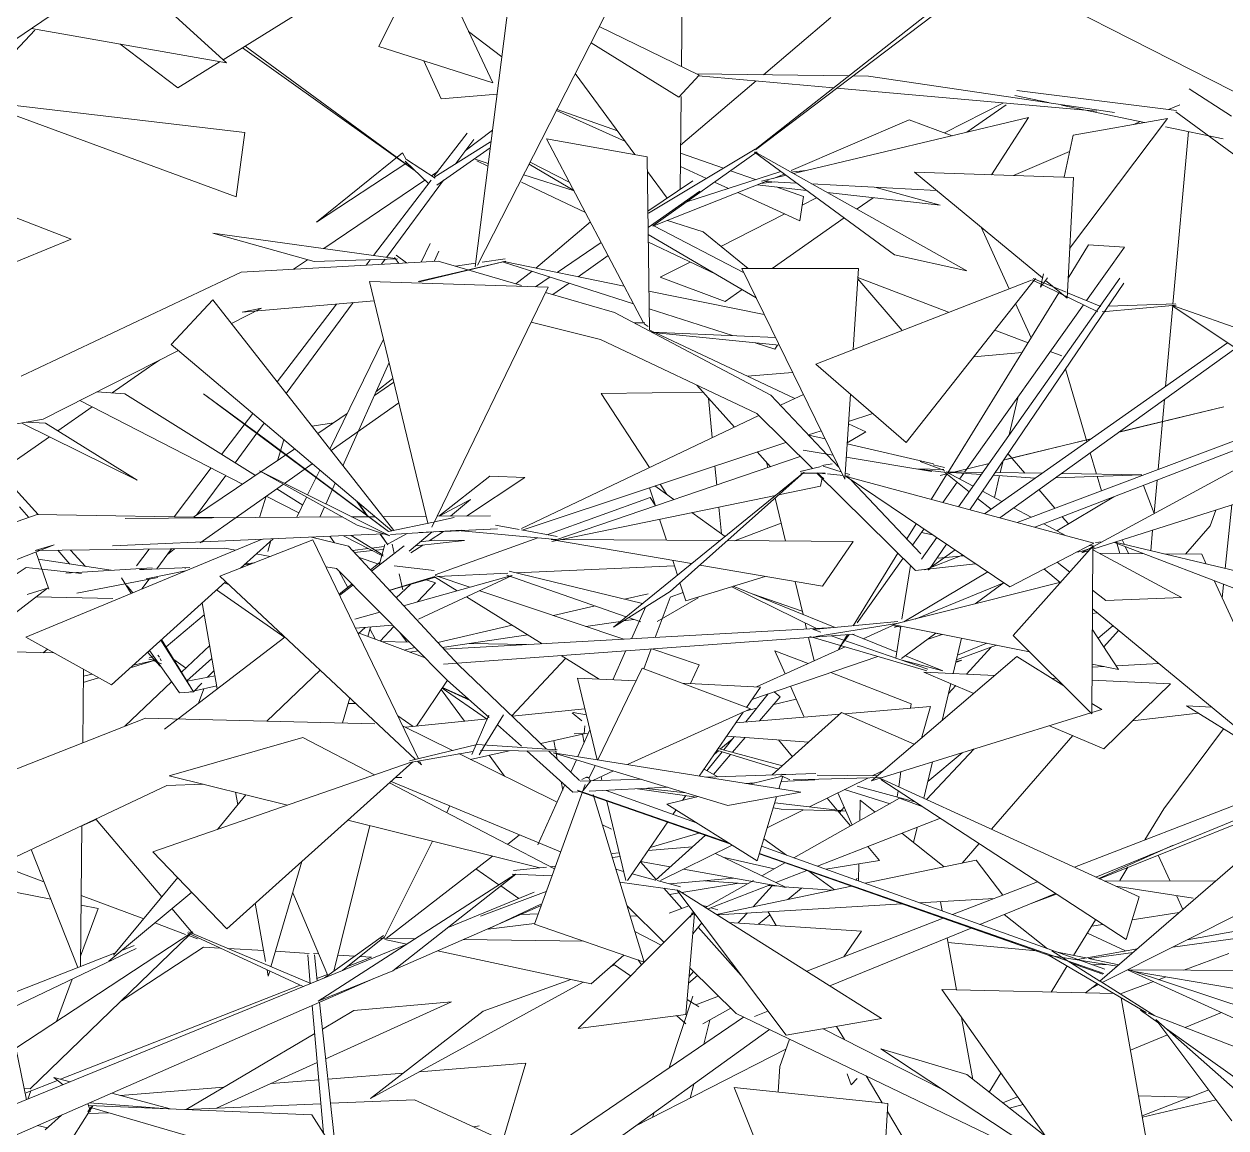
# Model space of a CAD drawing. Header units: millimetres. Extents: x 78096 to 288885, y -20632 to 149556.
# Drawn here: x 252204.4 to 252565.6, y 93722.4 to 94054.1 of the extents above; entities that cross this region are included whole.
import ezdxf

# ---------------------------------------------------------------- set-up
doc = ezdxf.new("R2010")
doc.units = ezdxf.units.MM
doc.layers.add('G-IMPT', color=8, linetype='Continuous', lineweight=9)
doc.layers.add('L-PLNT', color=71, linetype='Continuous', lineweight=9)

# ---------------------------------------------------------------- blocks, each defined once
blk = doc.blocks.new('ZZ-V - Tree Broadleaf 1 - 3dtree rotund SIMPLU-4826059-TOMH A-A')
at = {"layer": 'G-IMPT'}
for p, q in [((26730.2, 94038.83), (26750.47, 94056.02)), ((26705.3, 94017.71), (26728.01, 94036.97)), ((26710.03, 94039.08), (26755.79, 94038.5)), ((26710.64, 94038.5), (26751.23, 94034.92)), ((26757.09, 94038.48), (26761.8, 94038.42)), ((26761.8, 94038.42), (26835.73, 94027.47)), ((26752.27, 94034.83), (26830.41, 94027.94)), ((26806.33, 94034.11), (26854.35, 94028.07)), ((26858.11, 94034.63), (26870.83, 94026.36)), ((26802.32, 94030.41), (26784.55, 94021.39)), ((26791.35, 94021.59), (26803.13, 94029.83)), ((26805.73, 94032.56), (26815.85, 94030.47)), ((26855.35, 94029.81), (26851.96, 94028.37)), ((26819.75, 94029.66), (26844.68, 94024.49)), ((26854.13, 94027.68), (26910.03, 93986.7)), ((26843.43, 94024.75), (26841.48, 94023.92)), ((26851.01, 94023.18), (26868.3, 94019.6)), ((26640.59, 94015.98), (26648.77, 94022.17)), ((26857.95, 94021.74), (26853.26, 93969.94)), ((26822.18, 94015.73), (26805.33, 94008.58)), ((26630.39, 94008.51), (26632.3, 94009.81)), ((26598.08, 93986.6), (26628.41, 94007.17)), ((26746.17, 94001.88), (26741.81, 93999.67)), ((26758.37, 93998.52), (26763.19, 94001.89)), ((26661.75, 93980.77), (26678.16, 93994.68)), ((26736.58, 93997.01), (26717.42, 93987.28)), ((26732.76, 93980.61), (26754.47, 93995.8)), ((26803.98, 93974.52), (26795.62, 93993.03)), ((26588.98, 93980.43), (26593.15, 93983.25)), ((26655.73, 93976.06), (26660.63, 93979.84)), ((26708.17, 93982.58), (26699.13, 93977.99)), ((26718.66, 93970.76), (26699.13, 93977.99)), ((26758.52, 93977.48), (26771.83, 93962.01)), ((26758.55, 93977.96), (26785.83, 93967.46)), ((26718.66, 93970.76), (26723.75, 93974.31)), ((26810.63, 93959.79), (26805.98, 93970.08)), ((26853.22, 93969.5), (26851.02, 93945.2)), ((26799.71, 93962.11), (26809.69, 93958.27)), ((26807.89, 93955.36), (26793.4, 93954.1)), ((26816.37, 93955.7), (26819.83, 93954.37)), ((26534.47, 93943.24), (26545.72, 93951.09)), ((26545.72, 93951.09), (26548.69, 93953.11)), ((26820.97, 93950.49), (26827.41, 93928.6)), ((26613.74, 93943.59), (26618.84, 93947.54)), ((26738.95, 93949.4), (26725.43, 93948.24)), ((26806.73, 93942.15), (26804.02, 93930.61)), ((26850.67, 93941.24), (26848.77, 93920.25)), ((26518.14, 93931.84), (26528.45, 93939.04)), ((26502.39, 93920.85), (26515.61, 93930.08)), ((26803.67, 93925.02), (26808.7, 93919.18)), ((26828.4, 93925.26), (26830.28, 93918.86)), ((26731.07, 93922.47), (26731.47, 93920.79)), ((26802.2, 93922.86), (26801.37, 93919.29)), ((26801.16, 93918.39), (26799.61, 93911.8)), ((26830.47, 93918.2), (26831.75, 93913.86)), ((26812.99, 93914.2), (26817.8, 93908.61)), ((26848.47, 93917.02), (26847.58, 93907.09)), ((26733.67, 93911.67), (26736.79, 93898.73)), ((26864.47, 93903.3), (26866.09, 93908.05)), ((26868.97, 93890.48), (26870.94, 93909.59)), ((26721.45, 93898.84), (26735.5, 93904.09)), ((26820, 93906.06), (26821.85, 93903.9)), ((26857.02, 93894.83), (26864.47, 93903.3)), ((26599.87, 93900.17), (26601.29, 93898.22)), ((26847.11, 93901.99), (26846.56, 93895.84)), ((26551.04, 93894.68), (26553.21, 93896.39)), ((26836.27, 93898.53), (26837.3, 93895)), ((26838.65, 93897.73), (26838.03, 93899.09)), ((26839.89, 93894.98), (26838.93, 93897.11)), ((26739.71, 93886.58), (26742.1, 93876.69)), ((26868.04, 93881.53), (26868.48, 93885.73)), ((26726.77, 93882.87), (26741.86, 93877.69)), ((26550.66, 93866.92), (26562.12, 93876.6)), ((26830.41, 93877.22), (26829.05, 93876.98)), ((26620.81, 93871.39), (26622.98, 93868.41)), ((26742.71, 93874.16), (26743.16, 93872.29)), ((26835.16, 93873.31), (26830.74, 93869.58)), ((26832.48, 93866.91), (26836.86, 93871.9)), ((26743.76, 93869.8), (26745.46, 93862.74)), ((26789.69, 93869.55), (26787.21, 93858.97)), ((26788.17, 93863.05), (26800.23, 93867.46)), ((26788.5, 93864.46), (26797.33, 93868.03)), ((26513.71, 93865.19), (26515.02, 93866.23)), ((26733.62, 93865.79), (26743.6, 93861.9)), ((26733.62, 93865.79), (26736.72, 93858.8)), ((26798.57, 93866.85), (26791.16, 93858.78)), ((26552.98, 93863.13), (26556.54, 93860.66)), ((26789.79, 93862.97), (26788.11, 93862.58)), ((26788.31, 93862.32), (26789.79, 93862.97)), ((26828.94, 93860.8), (26832.67, 93861.01)), ((26836.18, 93861.21), (26848.96, 93861.93)), ((26750.42, 93859.24), (26774.53, 93849.85)), ((26633.36, 93854.15), (26640.3, 93844.61)), ((26738.35, 93855.11), (26742.46, 93845.84)), ((26786.5, 93855.93), (26783.9, 93844.87)), ((26787.97, 93855.3), (26785.79, 93852.92)), ((26740.05, 93851.28), (26733.26, 93849.68)), ((26774.53, 93849.85), (26774.33, 93848.48)), ((26857.29, 93849.19), (26864.9, 93848.79)), ((26857.29, 93849.19), (26885.54, 93831.77)), ((26728.19, 93848.49), (26724.96, 93847.73)), ((26841.11, 93844.69), (26860.79, 93847.03)), ((26850.53, 93818.25), (26868.49, 93842.28)), ((26798.74, 93812.14), (26823.19, 93840.28)), ((26779.22, 93821.07), (26793.55, 93836.28)), ((26789.87, 93835.14), (26779.59, 93826.48)), ((26647.74, 93834.39), (26652.32, 93828.09)), ((26780.97, 93832.39), (26778.41, 93821.44)), ((26771.52, 93829.47), (26770.84, 93824.91)), ((26897.56, 93823.91), (26831.16, 93797.3)), ((26752.54, 93823.08), (26756.81, 93813.42)), ((26759.3, 93820.85), (26759.15, 93814.73)), ((26759.3, 93820.85), (26763.75, 93817.32)), ((26770.66, 93823.71), (26770.39, 93821.86)), ((26754.46, 93818.75), (26752.99, 93817.15)), ((26844.78, 93808.92), (26850.53, 93818.25)), ((26771.8, 93810.93), (26784.5, 93800.86)), ((26776.35, 93812.7), (26775.29, 93808.16)), ((26789.92, 93801.99), (26795, 93807.83)), ((26830.95, 93797.39), (26853.36, 93807.34)), ((26848.46, 93805.16), (26846.35, 93804.47)), ((26852.27, 93796.75), (26848.85, 93804.39)), ((26643.79, 93800.28), (26650.71, 93795.49)), ((26758.83, 93801.71), (26758.71, 93796.75)), ((26837.27, 93796.75), (26839.73, 93800.74)), ((26489.54, 93796.36), (26516.04, 93791.11)), ((26651.25, 93795.12), (26656.69, 93791.35)), ((26732.82, 93795.15), (26727.06, 93788.87)), ((26758.37, 93797.47), (26757.97, 93796.75)), ((26866.14, 93796.68), (26832.71, 93796.59)), ((26859.28, 93791.44), (26836.12, 93795.03)), ((26741.62, 93794.49), (26737.55, 93791.06)), ((26818.2, 93792.69), (26809.8, 93789.51)), ((26856.17, 93788.04), (26854.3, 93792.22)), ((26530.27, 93788.29), (26524.99, 93774.01)), ((26525.14, 93789.31), (26530.27, 93788.29)), ((26783.4, 93790.39), (26783.91, 93787.6)), ((26725.31, 93786.96), (26722.59, 93783.99)), ((26732.1, 93786.46), (26728.69, 93783.59)), ((26731.58, 93787.33), (26734.02, 93783.24)), ((26802.55, 93786.54), (26815.51, 93776.27)), ((26823.39, 93774.23), (26830.01, 93784.98)), ((26855.1, 93787.11), (26840.96, 93784.92)), ((26827.52, 93780.93), (26839.01, 93775.63)), ((26832.19, 93783.56), (26828.82, 93783.04)), ((26785.38, 93779.51), (26788.23, 93763.94)), ((26812.21, 93775.59), (26785.64, 93778.08)), ((26561.95, 93776.76), (26537.22, 93760.61)), ((26561.95, 93776.76), (26566.89, 93776.47)), ((26569.27, 93776.32), (26579.99, 93775.68)), ((26583.55, 93775.47), (26593.62, 93774.86)), ((26594.96, 93774.78), (26596.54, 93774.69)), ((26602.3, 93774.34), (26607.42, 93774.03)), ((26605.18, 93770.91), (26612.36, 93773.74)), ((26608.95, 93773.94), (26612.36, 93773.74)), ((26856.56, 93769.8), (26870.03, 93774.84)), ((26683.95, 93770.62), (26685.46, 93771.44)), ((26685.14, 93771.66), (26690.26, 93768.12)), ((26692.51, 93772.87), (26693.56, 93771.42)), ((26816.61, 93763.24), (26821.44, 93771.08)), ((26829, 93771.43), (26833.11, 93771.52)), ((26522.43, 93767.09), (26517.74, 93754.41)), ((26596, 93767.31), (26599.15, 93768.55)), ((26612.14, 93731.25), (26675.98, 93766.24)), ((26645.95, 93757.47), (26672.27, 93767.04)), ((26710.41, 93768.19), (26707.7, 93765.9)), ((26709.2, 93769.39), (26707.88, 93767.95)), ((26837.51, 93762.68), (26847.39, 93766.37)), ((26848.94, 93766.95), (26851.1, 93767.76)), ((26518.94, 93737.05), (26590.94, 93765.33)), ((26783.79, 93764.05), (26835.58, 93762.78)), ((26783.79, 93764.05), (26814.9, 93719.96)), ((26826.93, 93762.99), (26829.15, 93764.68)), ((26636.4, 93760.27), (26598.62, 93743.17)), ((26636.4, 93760.27), (26607.07, 93757.67)), ((26709.01, 93762.02), (26701.82, 93740.45)), ((26707.27, 93760.97), (26709.5, 93759.61)), ((26709.52, 93759.6), (26710.78, 93758.83)), ((26716.69, 93762), (26709.88, 93759.38)), ((26837.73, 93761.52), (26848.37, 93701.34)), ((26607.07, 93757.67), (26597.65, 93752.11)), ((26645.95, 93757.47), (26612.14, 93731.25)), ((26724.23, 93755.71), (26625.15, 93688.27)), ((26704.05, 93756.17), (26706.84, 93753.73)), ((26720.39, 93758.36), (26711.97, 93753.72)), ((26789.75, 93755.6), (26793.15, 93737)), ((26856.91, 93752.56), (26867.83, 93757.08)), ((26732.05, 93751.96), (26649.84, 93692.89)), ((26714.07, 93754.82), (26712.25, 93747.56)), ((26752.15, 93752.92), (26754.51, 93748.97)), ((26595.33, 93750.74), (26556.68, 93727.96)), ((26735.07, 93740.89), (26738.06, 93749.08)), ((26840.51, 93745.79), (26851.63, 93750.38)), ((26691.44, 93722.79), (26736.95, 93746.04)), ((26596.1, 93742.04), (26565.85, 93728.35)), ((26626.78, 93739.28), (26658.81, 93741.82)), ((26651.91, 93718.68), (26658.81, 93741.82)), ((26734.63, 93733.22), (26735.07, 93740.89)), ((26599.28, 93737.1), (26622, 93738.9)), ((26755.35, 93738.62), (26756.55, 93735.32)), ((26758.37, 93737.22), (26756.55, 93735.32)), ((26761.03, 93738.05), (26765.87, 93729.96)), ((26798.06, 93733.15), (26801.57, 93738.85)), ((26508.29, 93732.87), (26518.06, 93736.71)), ((26510.03, 93733.55), (26509.11, 93731.08)), ((26536.94, 93732.17), (26567.99, 93734.63)), ((26582.22, 93735.75), (26596.56, 93736.89)), ((26709.27, 93735.59), (26708.21, 93731.35)), ((26864.03, 93733.84), (26844, 93726.07)), ((26625.3, 93730.88), (26600.07, 93729.81)), ((26625.3, 93730.88), (26656.12, 93716.76)), ((26802.16, 93729.94), (26806.58, 93731.76)), ((26842.93, 93732.09), (26858.32, 93731.63)), ((26866.26, 93730.87), (26844.08, 93725.62)), ((26533.48, 93726.97), (26527.2, 93726.7)), ((26597.21, 93729.68), (26556.54, 93727.95)), ((26697.34, 93727.02), (26696.85, 93725.55)), ((26767.44, 93727.34), (26779.6, 93706.99)), ((26804.14, 93728.39), (26808.23, 93729.42)), ((26643.16, 93722.69), (26644.79, 93723.06))]:
    blk.add_line(p, q, dxfattribs=at)
blk = doc.blocks.new('ZZ-V - Tree Broadleaf 1 - 3dtree rotund SIMPLU-4826034-TOMH A-A')
at = {"layer": 'G-IMPT'}
for p, q in [((26535.86, 94070.2), (26480.49, 94032.54)), ((26567.84, 94043.35), (26611.01, 94070.24)), ((26797.89, 94069.41), (26727.83, 94016.31)), ((26625.06, 94068.33), (26614.62, 94047.35)), ((26705.52, 94041.29), (26705.76, 94067.2)), ((26686.52, 94064.43), (26644.29, 93981.6)), ((26727.7, 94016.42), (26789.3, 94064.83)), ((26929.51, 94004.15), (26811.76, 94064.26)), ((26548.01, 94061.44), (26568.81, 94042.46)), ((26648.84, 94036.38), (26637.53, 94060.46)), ((26653.81, 94061.61), (26643.53, 93981.12)), ((26503.79, 94044.29), (26511.25, 94052.27)), ((26568.81, 94042.46), (26510.17, 94052.73)), ((26651.59, 94044.18), (26641.59, 94051.82)), ((26710.83, 94038.7), (26680.86, 94053.32)), ((26536.74, 94048.08), (26554.21, 94034.87)), ((26678.36, 94048.43), (26704.71, 94032.07)), ((26573.62, 94046.96), (26625.56, 94009.93)), ((26574.4, 94047.44), (26625.55, 94009.94)), ((26648.84, 94036.38), (26614.62, 94047.35)), ((26554.21, 94034.87), (26566.94, 94042.79)), ((26633.38, 94031.61), (26628.14, 94043.01)), ((26673.64, 94039.17), (26691.57, 94014.86)), ((26710.83, 94038.7), (26704.71, 94032.07)), ((26571.75, 94002.16), (26493.39, 94030.97)), ((26493.39, 94030.97), (26574.34, 94021.46)), ((26633.38, 94031.61), (26650.15, 94032.97)), ((26705.17, 94004.38), (26705.43, 94032.28)), ((26688.7, 94018.75), (26668.02, 94028.14)), ((26686.3, 94022), (26668.16, 94028.42)), ((26773.97, 94025.3), (26738.47, 94010.1)), ((26809.84, 94026), (26739.19, 94009.14)), ((26786.89, 94020.52), (26773.97, 94025.3)), ((26809.84, 94026), (26798.73, 94008.8)), ((26851.61, 94025.72), (26822.21, 93986.67)), ((26823.24, 94020.69), (26851.61, 94025.72)), ((26571.75, 94002.16), (26574.34, 94021.46)), ((26641.11, 94021.33), (26631.24, 94008.42)), ((26643.12, 94019.41), (26637.78, 94012.18)), ((26665.03, 94019.61), (26694.17, 93964.27)), ((26665.03, 94019.61), (26695.28, 94014.19)), ((26823.24, 94020.69), (26820.54, 94008.09)), ((26621.68, 94015.34), (26595.87, 93994.55)), ((26621.68, 94015.34), (26622.84, 94013.4)), ((26648.17, 94018.73), (26631.17, 94008)), ((26648.09, 94016.86), (26631.99, 94005.69)), ((26727.7, 94016.47), (26695.67, 93997.21)), ((26728.3, 94015.72), (26696.98, 93993.41)), ((26718.15, 94010.73), (26705.28, 94015.29)), ((26769.58, 93984.71), (26727.47, 94015.59)), ((26791.28, 93979.88), (26727.58, 94015.66)), ((26522.13, 93989.46), (26457.88, 94014.23)), ((26595.87, 93994.55), (26623.01, 94012.4)), ((26622.54, 94012.86), (26629.49, 94006.13)), ((26622.88, 94013.4), (26631.48, 94007.8)), ((26647.5, 94012.2), (26643.52, 94013.47)), ((26647.39, 94011.37), (26644, 94012.97)), ((26659.76, 94011.95), (26673.24, 94004.02)), ((26671.95, 94006.48), (26660.09, 94012.6)), ((26695.9, 93962.15), (26695.28, 94014.19)), ((26673.26, 94003.99), (26658.16, 94008.8)), ((26695.33, 94009.76), (26701.24, 94001.74)), ((26713.08, 94007.68), (26705.24, 94011.24)), ((26735.37, 94009.8), (26707.15, 94000.65)), ((26727.75, 94007.33), (26720.25, 94009.98)), ((26736.99, 94008.62), (26729.59, 94006.85)), ((26736.45, 94009.01), (26733.19, 94007.71)), ((26742.94, 94010.04), (26738.33, 94009.62)), ((26775.58, 94009.55), (26823.32, 94008)), ((26775.58, 94009.55), (26814.06, 93977.84)), ((26630.3, 94007.18), (26612.98, 93984.51)), ((26634.05, 94007.12), (26616.95, 93983.95)), ((26676.67, 93997.5), (26657.46, 94006.6)), ((26708.97, 94006.94), (26695.47, 93997.85)), ((26731.59, 94007.08), (26696.99, 93993.31)), ((26719.64, 94004.7), (26715.48, 94006.59)), ((26728.27, 94005.75), (26743.13, 94004.11)), ((26733.56, 94006.64), (26729.23, 94006.14)), ((26740.15, 94006.3), (26730.86, 94006.78)), ((26742.19, 94002.22), (26734, 94005.12)), ((26782.21, 94004.09), (26744.67, 94006.06)), ((26763.69, 94005.06), (26783.26, 93999.67)), ((26823.32, 94008), (26821.44, 93971.75)), ((26695.53, 93992.95), (26711.04, 94003.86)), ((26741.11, 93994.95), (26722.44, 94003.43)), ((26742.19, 94002.22), (26741.11, 93994.95)), ((26749.37, 94003.42), (26783.26, 93999.67)), ((26712.1, 93991.6), (26701.32, 93995.03)), ((26595.14, 93982.69), (26564.73, 93991.26)), ((26619.5, 93983.6), (26564.73, 93991.26)), ((26695.56, 93990.89), (26727.97, 93971.83)), ((26724.23, 93979.47), (26697.24, 93993.41)), ((26725.63, 93980.62), (26712.1, 93991.6)), ((26497.65, 93979.36), (26522.13, 93989.46)), ((26630.06, 93988.14), (26627.33, 93982.55)), ((26681.46, 93988.42), (26668.16, 93979.46)), ((26715.92, 93978.91), (26695.59, 93988.54)), ((26821.75, 93977.77), (26827.92, 93987.73)), ((26838.66, 93987.05), (26827.25, 93971)), ((26838.66, 93987.05), (26827.92, 93987.73)), ((26573.21, 93979.56), (26632.43, 93982.83)), ((26595.14, 93982.69), (26620.16, 93983.5)), ((26612.01, 93983.24), (26610.78, 93981.63)), ((26616.53, 93983.39), (26615.43, 93981.89)), ((26619.26, 93983.91), (26620.57, 93982.17)), ((26619.76, 93984.59), (26622.88, 93982.3)), ((26626.43, 93976.7), (26652.73, 93982.83)), ((26652.73, 93982.83), (26626.77, 93976.65)), ((26632.61, 93985.81), (26631.25, 93982.76)), ((26632.43, 93982.83), (26657.46, 93975.56)), ((26652.55, 93983.52), (26645.67, 93982.5)), ((26688.33, 93975.35), (26652.17, 93982.72)), ((26674.52, 93978.17), (26683.52, 93984.5)), ((26769.58, 93984.71), (26791.28, 93979.88)), ((26507.15, 93948.26), (26573.21, 93979.56)), ((26643.67, 93982.2), (26637.66, 93981.31)), ((26651.98, 93982.62), (26642.35, 93980.39)), ((26651.81, 93982.68), (26691.13, 93970.05)), ((26723.66, 93980.62), (26758.72, 93980.6)), ((26723.66, 93980.62), (26754.67, 93917.31)), ((26758.72, 93980.6), (26757.16, 93956.31)), ((26665.49, 93975.02), (26611.84, 93976.68)), ((26629.28, 93904.09), (26611.84, 93976.68)), ((26666.1, 93978.08), (26661.72, 93975.13)), ((26666.91, 93972.81), (26671.8, 93976.25)), ((26810.73, 93977.14), (26745.9, 93951.93)), ((26773.12, 93928.36), (26811.91, 93977.6)), ((26837.27, 93977.77), (26788.82, 93909.04)), ((26838.44, 93976.21), (26792.21, 93908.14)), ((26810.98, 93977.22), (26830.63, 93967.65)), ((26811.22, 93977.59), (26821.17, 93973.5)), ((26814.31, 93979.04), (26813.45, 93975.03)), ((26815.56, 93977.83), (26813.45, 93975.03)), ((26814.99, 93977.07), (26819.12, 93973.66)), ((26665.49, 93975.02), (26630.55, 93902.92)), ((26664.73, 93973.45), (26685.47, 93967.42)), ((26730.44, 93966.78), (26695.76, 93973.84)), ((26785.57, 93919.28), (26819, 93973.31)), ((26819.19, 93973.61), (26821.44, 93971.75)), ((26821.53, 93973.35), (26831.6, 93969.22)), ((26564.71, 93971.25), (26552.19, 93957.83)), ((26564.71, 93971.25), (26619.06, 93901.91)), ((26570.32, 93964.09), (26579.33, 93968.67)), ((26573.55, 93967.52), (26613.22, 93970.92)), ((26573.55, 93967.52), (26579.33, 93968.67)), ((26601.85, 93969.94), (26584.03, 93946.61)), ((26606.93, 93970.38), (26586.78, 93943.09)), ((26695.83, 93968.54), (26720.92, 93960.48)), ((26826.35, 93969.74), (26790.6, 93919.46)), ((26854.25, 93969.59), (26831.97, 93967.65)), ((26854.12, 93969.97), (26833.75, 93969.3)), ((26852.87, 93969.55), (26910.85, 93930.73)), ((26931.2, 93941.8), (26853.14, 93969.56)), ((26685.47, 93967.42), (26732.43, 93942.59)), ((26660.38, 93964.48), (26681.23, 93959.29)), ((26694.49, 93964.27), (26691.37, 93964.3)), ((26695.57, 93963.21), (26694.34, 93963.99)), ((26697.25, 93961.51), (26696.06, 93962.07)), ((26733.8, 93959.91), (26696.59, 93961.54)), ((26734.94, 93957.58), (26696.9, 93961.38)), ((26739.58, 93941.57), (26697.7, 93961.3)), ((26552.19, 93957.83), (26618.46, 93901.79)), ((26616, 93959.35), (26599.9, 93926.35)), ((26681.23, 93959.29), (26728.16, 93937.03)), ((26727.68, 93958.31), (26733.64, 93956.39)), ((26734.36, 93957.64), (26733.64, 93956.39)), ((26869.66, 93958.31), (26796.62, 93906.95)), ((26513.7, 93935.34), (26554.36, 93955.99)), ((26872.14, 93956.65), (26801.19, 93905.73)), ((26617.67, 93952.4), (26603.81, 93921.37)), ((26773.12, 93928.36), (26745.9, 93951.93)), ((26529.84, 93943.53), (26538.22, 93943.01)), ((26577.51, 93918.45), (26538.22, 93943.01)), ((26619.1, 93946.45), (26613.25, 93942.51)), ((26681.37, 93943.08), (26712.05, 93943.46)), ((26681.37, 93943.08), (26695.89, 93920.81)), ((26721.53, 93932.99), (26710.13, 93945.58)), ((26524.73, 93940.94), (26573.67, 93915.87)), ((26561.9, 93942.93), (26580.68, 93929.2)), ((26561.9, 93942.93), (26617.55, 93901.61)), ((26600.24, 93925.92), (26620.6, 93940.24)), ((26713.71, 93941.62), (26714.82, 93929.81)), ((26732.43, 93942.59), (26752.88, 93920.96)), ((26742.18, 93942.81), (26735.31, 93939.54)), ((26756.31, 93942.92), (26754.67, 93917.31)), ((26576.74, 93937.07), (26567.36, 93924.79)), ((26605.11, 93937.03), (26596.22, 93931.04)), ((26728.76, 93936.43), (26657.46, 93902.54)), ((26728.16, 93937.03), (26744.9, 93920.5)), ((26763.09, 93937.05), (26755.77, 93934.62)), ((26898.55, 93938.97), (26806.41, 93904.33)), ((26901.09, 93937.27), (26811.78, 93902.89)), ((26868.55, 93939.11), (26837.09, 93931.5)), ((26856.41, 93936.21), (26837.15, 93931.54)), ((26856.41, 93936.21), (26868.55, 93939.11)), ((26448.03, 93923.67), (26513.7, 93935.34)), ((26541.93, 93917.03), (26507.3, 93934.2)), ((26514.39, 93934.18), (26508.74, 93934.45)), ((26541.93, 93917.03), (26514.39, 93934.18)), ((26580.18, 93934.15), (26571.41, 93922.26)), ((26594.51, 93933.23), (26601.03, 93934.28)), ((26760.91, 93931.52), (26755.73, 93933.96)), ((26580.68, 93929.2), (26617.55, 93901.62)), ((26586.08, 93929.17), (26584.11, 93922.89)), ((26747.53, 93931.88), (26743.74, 93930.62)), ((26748.73, 93929.43), (26743.79, 93930.57)), ((26760.91, 93931.52), (26755.37, 93928.28)), ((26828.61, 93929.44), (26802.36, 93923.08)), ((26828.66, 93929.48), (26803.37, 93923.34)), ((26829.18, 93897.01), (26893.17, 93931.68)), ((26589.34, 93926.41), (26558.95, 93905.96)), ((26736.93, 93928.36), (26657.64, 93902.03)), ((26732.33, 93921.08), (26728.32, 93925.5)), ((26751.12, 93924.56), (26742.11, 93926.06)), ((26781.25, 93921.96), (26755.35, 93927.91)), ((26927.58, 93927.7), (26829.18, 93896.26)), ((26586.23, 93916.07), (26594.61, 93921.96)), ((26741.23, 93924.12), (26667.84, 93899.08)), ((26747.7, 93921.42), (26750.8, 93921.94)), ((26780.82, 93919.61), (26755.09, 93923.9)), ((26784.57, 93919.98), (26777.3, 93922.6)), ((26784.6, 93920.79), (26781.19, 93921.63)), ((26797.97, 93922.03), (26783.29, 93918.46)), ((26797.97, 93922.02), (26783.29, 93918.46)), ((26564.24, 93920.7), (26553.05, 93906.06)), ((26568.6, 93918.46), (26559.78, 93906.51)), ((26578.71, 93919.81), (26608.1, 93903.52)), ((26578.71, 93919.81), (26617.95, 93900.26)), ((26596.84, 93920.07), (26593.19, 93912.6)), ((26632.62, 93906.18), (26647.98, 93918.2)), ((26658.52, 93917.84), (26640.96, 93906.24)), ((26658.52, 93917.84), (26647.98, 93918.2)), ((26742.4, 93919.44), (26685.13, 93872.9)), ((26702.14, 93883.59), (26742.4, 93919.44)), ((26715.62, 93921.29), (26716.16, 93915.56)), ((26741.2, 93919.61), (26747.52, 93921.13)), ((26741.4, 93919.1), (26746.47, 93919.15)), ((26746.25, 93919.17), (26775.9, 93889.88)), ((26746.36, 93919.25), (26748.33, 93917.46)), ((26746.48, 93919.15), (26748.77, 93919.18)), ((26748.83, 93918.98), (26747.06, 93919.18)), ((26753.59, 93919.52), (26748.09, 93921.23)), ((26754.13, 93918.41), (26749.39, 93918.92)), ((26755.93, 93918.21), (26754.55, 93918.36)), ((26756.19, 93918.71), (26754.78, 93919.14)), ((26804.2, 93885.02), (26755.03, 93918.1)), ((26829.49, 93898.15), (26755.03, 93918.1)), ((26784.31, 93919.44), (26776.25, 93920.42)), ((26784.38, 93920.26), (26776.28, 93920.41)), ((26780.6, 93911.25), (26785.32, 93918.88)), ((26792, 93913.55), (26784.51, 93919.52)), ((26785.06, 93919.55), (26793.17, 93915.23)), ((26785.08, 93919.54), (26796.1, 93919.37)), ((26795.67, 93918.76), (26785.22, 93919.47)), ((26790.36, 93919.12), (26789.12, 93917.38)), ((26811.87, 93917.67), (26799.26, 93918.52)), ((26799.8, 93919.32), (26813.91, 93919.11)), ((26817.97, 93917.77), (26843.87, 93918.66)), ((26819.71, 93919.02), (26843.87, 93918.66)), ((26504.38, 93915.28), (26512.19, 93906.74)), ((26560.9, 93898.25), (26585.9, 93915.83)), ((26591.71, 93909.57), (26583.92, 93914.44)), ((26601.47, 93916.15), (26598.67, 93909.87)), ((26695.96, 93914.75), (26697.72, 93909.27)), ((26697.58, 93915.29), (26703.3, 93911.18)), ((26699.15, 93915.81), (26701.18, 93912.7)), ((26734.74, 93912.62), (26747.28, 93915.19)), ((26747.81, 93917.62), (26747.28, 93915.19)), ((26756.56, 93917.07), (26777.5, 93894.93)), ((26788.42, 93916.4), (26784.09, 93910.31)), ((26847.61, 93906.99), (26844.42, 93915.45)), ((26580.77, 93912.23), (26578.77, 93905.81)), ((26580.78, 93912.23), (26590.56, 93907.21)), ((26592.88, 93911.96), (26589.91, 93905.88)), ((26608.01, 93910.62), (26611.3, 93906.03)), ((26642.1, 93911.23), (26632.73, 93906.18)), ((26642.1, 93911.23), (26636.18, 93906.21)), ((26696.11, 93911.82), (26665.09, 93900.65)), ((26666.56, 93898.64), (26733.76, 93912.42)), ((26696.11, 93911.82), (26697.65, 93909.48)), ((26798.57, 93908.32), (26794.52, 93911.54)), ((26796, 93913.72), (26801.83, 93910.61)), ((26835.53, 93912.03), (26818.34, 93901.81)), ((26506.63, 93909), (26509.4, 93905.85)), ((26598.26, 93908.97), (26596.91, 93905.93)), ((26611.4, 93906.03), (26608.39, 93910.3)), ((26708.71, 93907.29), (26718.64, 93900.14)), ((26716.78, 93908.94), (26717.54, 93900.94)), ((26805.37, 93908.73), (26810.63, 93905.92)), ((26443.3, 93882.43), (26511.92, 93906.75)), ((26511.92, 93906.75), (26570.94, 93905.75)), ((26603.65, 93905.98), (26538.32, 93905.53)), ((26613.42, 93906.05), (26606.43, 93906)), ((26608.1, 93903.52), (26617.95, 93900.26)), ((26628.79, 93906.15), (26615.81, 93906.06)), ((26617.55, 93901.59), (26630.99, 93904.45)), ((26631.33, 93904.52), (26637.24, 93905.78)), ((26648.14, 93906.29), (26632.13, 93906.18)), ((26656.74, 93902.2), (26649.67, 93903.51)), ((26698.99, 93905.29), (26701.01, 93898.99)), ((26773.27, 93899.4), (26776.07, 93903.94)), ((26814.41, 93903.91), (26820.91, 93900.45)), ((26534.55, 93897.33), (26616.09, 93900.87)), ((26594.39, 93899.93), (26605.51, 93897.17)), ((26603.97, 93900.35), (26615.93, 93894.22)), ((26615.9, 93894.45), (26606.31, 93900.45)), ((26615.03, 93900.83), (26617.31, 93897.64)), ((26617.32, 93897.65), (26615.07, 93900.83)), ((26623.12, 93901.01), (26617.38, 93897.92)), ((26618.07, 93900.69), (26639.36, 93902.04)), ((26630.6, 93901.48), (26623.73, 93895.66)), ((26626.72, 93901.33), (26650.3, 93902.36)), ((26634.01, 93901.65), (26629.74, 93898.83)), ((26638.69, 93901.85), (26631.5, 93901.54)), ((26662.4, 93899.68), (26631.5, 93888.55)), ((26667.93, 93899.18), (26638.26, 93901.89)), ((26650.3, 93902.36), (26639.45, 93901.89)), ((26668.17, 93900.08), (26657.46, 93902.06)), ((26778.43, 93902.35), (26775.02, 93897.55)), ((26777.67, 93901.27), (26780.99, 93900.63)), ((26782.27, 93899.77), (26777.72, 93893.31)), ((26449.98, 93871.49), (26517.06, 93897.62)), ((26508.48, 93869.89), (26579.52, 93899.28)), ((26511.29, 93895.91), (26517.06, 93897.62)), ((26511.29, 93895.91), (26568.32, 93896.57)), ((26521.98, 93896.03), (26526.46, 93891.13)), ((26545.6, 93896.3), (26541.75, 93891.26)), ((26552.3, 93896.38), (26547.86, 93890.37)), ((26566.8, 93888.16), (26594.81, 93899.1)), ((26568.32, 93896.57), (26571.54, 93895.98)), ((26573.03, 93890.59), (26582.81, 93899.43)), ((26582.17, 93898.86), (26581.25, 93895.58)), ((26626.51, 93833.34), (26594.81, 93899.1)), ((26605.51, 93897.17), (26638.54, 93861.53)), ((26606.66, 93895.93), (26611.43, 93896.53)), ((26612.39, 93896.65), (26616.22, 93897.13)), ((26622.25, 93897.27), (26612.4, 93889.74)), ((26615.99, 93896.24), (26613.49, 93895.96)), ((26616.39, 93897.75), (26614.74, 93891.53)), ((26618.58, 93897.82), (26619.24, 93894.97)), ((26627.8, 93897.55), (26624.19, 93895.16)), ((26640.38, 93898.95), (26625.68, 93897.31)), ((26627.07, 93898.49), (26631.22, 93899.01)), ((26640.38, 93898.95), (26631.22, 93899.01)), ((26667.78, 93898.99), (26666.41, 93899.23)), ((26667.92, 93899.22), (26666.41, 93899.23)), ((26708.57, 93891.95), (26668.04, 93898.95)), ((26717.08, 93898.87), (26669.31, 93899.21)), ((26757.19, 93898.59), (26719.28, 93898.86)), ((26747.97, 93885.16), (26757.19, 93898.59)), ((26787.75, 93896.08), (26779.56, 93890.21)), ((26785.19, 93897.8), (26780, 93890.17)), ((26804.2, 93885.02), (26829.49, 93898.15)), ((26805.21, 93870.37), (26829.19, 93897.17)), ((26825.84, 93895.19), (26828.91, 93896.86)), ((26829.58, 93896.82), (26826.11, 93895.75)), ((26829.33, 93897.29), (26828.08, 93897.39)), ((26828.85, 93846.87), (26829.19, 93897.17)), ((26831.98, 93898.52), (26829.98, 93898.26)), ((26914.18, 93868.12), (26835.71, 93898.35)), ((26835.87, 93898.4), (26921.13, 93877.99)), ((26511.47, 93895.45), (26515.46, 93884.28)), ((26512.24, 93893.3), (26534.13, 93889.96)), ((26518.1, 93895.99), (26521.76, 93891.84)), ((26577.74, 93894.85), (26581.96, 93894.08)), ((26612.7, 93895.87), (26607.27, 93895.27)), ((26608.67, 93893.76), (26614.33, 93891.88)), ((26702.95, 93892.92), (26704.36, 93888.53)), ((26757.11, 93873.29), (26770.61, 93895.11)), ((26772.18, 93893.55), (26758.37, 93874.13)), ((26790.05, 93894.53), (26778.66, 93890.14)), ((26782.74, 93893.59), (26790.34, 93894.34)), ((26822.27, 93889.43), (26818.5, 93892.44)), ((26824.14, 93895.37), (26826.69, 93895.66)), ((26828.05, 93895.9), (26825.84, 93895.19)), ((26829.33, 93895.96), (26855.86, 93881.82)), ((26844.57, 93894.94), (26831.03, 93895.05)), ((26861.92, 93894.79), (26850.55, 93894.88)), ((26861.92, 93894.79), (26863.28, 93891.84)), ((26479.53, 93871.34), (26508.58, 93890.84)), ((26508.58, 93890.84), (26512.39, 93890.42)), ((26512.45, 93890.42), (26525.27, 93889)), ((26546.52, 93890.73), (26520.55, 93889.11)), ((26542.66, 93890.19), (26544.08, 93890.23)), ((26557.83, 93890.75), (26544.08, 93890.23)), ((26556.51, 93889.76), (26544.71, 93887.43)), ((26556.54, 93890.46), (26556.3, 93890.63)), ((26556.3, 93890.63), (26556.54, 93890.54)), ((26576.14, 93891.81), (26574.13, 93891.58)), ((26574.46, 93891.88), (26577.22, 93892.23)), ((26598.7, 93891.02), (26601.84, 93890.45)), ((26601.84, 93890.45), (26635.26, 93856.86)), ((26602.67, 93889.62), (26605.26, 93884.78)), ((26612.06, 93890.1), (26614.97, 93892.38)), ((26631.26, 93889.88), (26619.23, 93891.26)), ((26620.67, 93888.85), (26621.77, 93884.1)), ((26632.26, 93888.12), (26653.4, 93889.05)), ((26653.78, 93889.69), (26693.83, 93879.98)), ((26655.93, 93889.16), (26703.49, 93891.27)), ((26747.97, 93885.16), (26711.05, 93891.53)), ((26774.41, 93891.35), (26771.82, 93875.26)), ((26797.58, 93889.46), (26772.35, 93874.46)), ((26775.9, 93889.88), (26793.92, 93891.93)), ((26779.78, 93889.99), (26779.82, 93890.17)), ((26819.37, 93886.32), (26814.48, 93890.35)), ((26548.16, 93887.75), (26523.8, 93883.11)), ((26534.21, 93855.51), (26568.54, 93886.53)), ((26537.23, 93887.69), (26540.2, 93883.01)), ((26537.23, 93887.69), (26540.19, 93883.01)), ((26539.01, 93885.33), (26540.62, 93883.19)), ((26545.56, 93887.26), (26543.41, 93884.34)), ((26566.8, 93888.16), (26625.66, 93833.13)), ((26568.16, 93886.19), (26569.4, 93885.73)), ((26602.68, 93882.77), (26606.51, 93885.76)), ((26606.8, 93885.46), (26602.84, 93882.43)), ((26631.44, 93888.12), (26617.8, 93883.91)), ((26617.92, 93883.96), (26631.44, 93888.12)), ((26631.62, 93887.89), (26619.43, 93884.39)), ((26624.08, 93885.73), (26619.85, 93881.7)), ((26622.05, 93879.32), (26654.57, 93888.36)), ((26626.23, 93880.48), (26631.62, 93886.14)), ((26626.55, 93875.26), (26654.62, 93888.34)), ((26628.79, 93887.08), (26631.62, 93886.14)), ((26638.09, 93883.78), (26631.37, 93887.95)), ((26641.94, 93884.85), (26631.53, 93888.36)), ((26653.07, 93888.49), (26688.93, 93875.99)), ((26705.1, 93886.23), (26706.84, 93880.79)), ((26730.72, 93888.13), (26706.84, 93880.79)), ((26769.11, 93873.64), (26819.51, 93886.36)), ((26802.45, 93886.19), (26775.73, 93875.31)), ((26793.83, 93879.88), (26802.2, 93886.09)), ((26865.59, 93886.84), (26893.85, 93825.7)), ((26486.89, 93862.97), (26514.99, 93884.57)), ((26514.99, 93884.57), (26508.89, 93882.66)), ((26511.58, 93881.95), (26534.64, 93881.45)), ((26586.32, 93869.81), (26565.79, 93884.05)), ((26663.7, 93867.87), (26640.98, 93881.98)), ((26688.2, 93869.23), (26644.94, 93883.83)), ((26702.14, 93883.59), (26685.13, 93872.9)), ((26695.57, 93882.93), (26688.45, 93881.28)), ((26702.12, 93881.81), (26697.68, 93869.76)), ((26710.57, 93881.64), (26698.2, 93874.53)), ((26706.05, 93883.27), (26702.12, 93881.85)), ((26720.65, 93885.03), (26746.16, 93872.46)), ((26751.77, 93872.79), (26721.08, 93885.17)), ((26833.04, 93880.86), (26829.1, 93883.99)), ((26833.04, 93880.86), (26855.86, 93881.82)), ((26561.48, 93880.16), (26566.06, 93854.33)), ((26679.61, 93879.24), (26667.12, 93876.35)), ((26694.87, 93879.03), (26690.48, 93869.36)), ((26893.27, 93825.4), (26829.06, 93878.34)), ((26607.41, 93875.26), (26614.89, 93877.34)), ((26687.23, 93874.61), (26676.78, 93873.09)), ((26691.22, 93875.19), (26688.03, 93874.73)), ((26689.65, 93875.74), (26693.3, 93874.47)), ((26770.59, 93874.55), (26744.98, 93872.15)), ((26607.61, 93872.54), (26618.74, 93873.47)), ((26610.46, 93872.78), (26608.43, 93870.85)), ((26608.65, 93871.05), (26628.55, 93863.61)), ((26612.11, 93872.91), (26611.27, 93870.07)), ((26611.93, 93872.33), (26613.61, 93869.2)), ((26614.96, 93868.69), (26619.14, 93873.07)), ((26654.68, 93873.47), (26632.28, 93868.29)), ((26634.03, 93861.71), (26757.41, 93870.79)), ((26751.32, 93872.74), (26634.19, 93866.23)), ((26747.45, 93871.37), (26745.27, 93872.13)), ((26770.82, 93874.04), (26745.9, 93870.09)), ((26770.23, 93865.34), (26756.82, 93870.75)), ((26768.96, 93873.35), (26760.19, 93869.39)), ((26771.45, 93872.91), (26768.96, 93873.35)), ((26810.12, 93865.49), (26769.11, 93873.64)), ((26770.8, 93873.31), (26769.57, 93872.8)), ((26771.49, 93873.17), (26769.94, 93863.55)), ((26771.67, 93863.43), (26781.99, 93871.08)), ((26783.88, 93870.69), (26781.93, 93871.04)), ((26836.85, 93860.18), (26829.02, 93872.23)), ((26508.48, 93869.89), (26534.21, 93855.51)), ((26549.09, 93868.96), (26558.88, 93853.48)), ((26549.11, 93868.98), (26556.88, 93856.76)), ((26549.3, 93869.15), (26558.88, 93853.48)), ((26586.38, 93869.86), (26554.29, 93845.33)), ((26555.31, 93859.32), (26563.76, 93867.33)), ((26623.79, 93868.39), (26615.27, 93868.58)), ((26659.39, 93870.54), (26633.67, 93866.79)), ((26659, 93867.61), (26641.88, 93867.99)), ((26779.27, 93859.71), (26744.09, 93870.1)), ((26779.56, 93860.21), (26750.56, 93870.29)), ((26753.78, 93867.68), (26752.69, 93866.15)), ((26752.69, 93866.15), (26753.64, 93867.68)), ((26753.65, 93867.69), (26755.48, 93870.65)), ((26755.92, 93870.68), (26753.98, 93867.96)), ((26783.88, 93870.69), (26779.38, 93869.15)), ((26805.21, 93870.37), (26828.85, 93846.87)), ((26517.02, 93865.12), (26490.48, 93865.73)), ((26545.11, 93865.36), (26548.84, 93861.14)), ((26546.95, 93864.09), (26545.6, 93863.65)), ((26545.68, 93865.88), (26554.7, 93853.15)), ((26548.65, 93863.9), (26548.21, 93864.49)), ((26625.46, 93866.71), (26622.24, 93865.97)), ((26626.44, 93865.73), (26623.88, 93865.36)), ((26680.79, 93857.26), (26669.37, 93864.35)), ((26688.87, 93865.81), (26684.9, 93857.05)), ((26696.42, 93866.36), (26694.22, 93860.38)), ((26710.86, 93861.58), (26696.66, 93866.37)), ((26764.53, 93864.07), (26726.71, 93851.13)), ((26754.78, 93866.95), (26728.14, 93854.93)), ((26806.36, 93864.06), (26762.69, 93826.74)), ((26784.09, 93859.75), (26772.84, 93864.29)), ((26806.36, 93864.06), (26820.41, 93855.26)), ((26525.83, 93860.19), (26525.61, 93838.14)), ((26539.88, 93860.63), (26547.09, 93862.88)), ((26540.81, 93861.48), (26547.09, 93862.88)), ((26545.51, 93863.23), (26547.86, 93862.78)), ((26546.95, 93862.78), (26549.29, 93861.86)), ((26548.9, 93863.48), (26549.22, 93862.78)), ((26556.88, 93856.76), (26564.44, 93863.5)), ((26596.97, 93859.95), (26580.89, 93844.66)), ((26638.54, 93861.53), (26665.03, 93836.24)), ((26670.73, 93863.5), (26654.58, 93846.21)), ((26693.78, 93860.55), (26680.4, 93833.01)), ((26726.27, 93848.32), (26693.78, 93860.55)), ((26710.86, 93861.58), (26708.27, 93855.91)), ((26784.09, 93859.75), (26771.44, 93863.03)), ((26836.85, 93860.18), (26828.95, 93861.75)), ((26525.79, 93856.25), (26530.35, 93857.67)), ((26525.81, 93858.14), (26528.45, 93858.73)), ((26538.25, 93843.13), (26552.33, 93856.49)), ((26565.37, 93858.24), (26556.95, 93856.63)), ((26563.11, 93857.81), (26565.09, 93859.83)), ((26625.94, 93843.14), (26635.22, 93856.91)), ((26635.26, 93856.86), (26647.73, 93845.77)), ((26691.92, 93856.71), (26674.33, 93857.57)), ((26680.17, 93833.05), (26674.33, 93857.57)), ((26799.69, 93858.37), (26778.37, 93859.39)), ((26793.39, 93852.98), (26778.37, 93859.39)), ((26818.18, 93857.48), (26816.76, 93857.55)), ((26852.56, 93855.83), (26828.92, 93856.96)), ((26558.88, 93853.48), (26554.7, 93853.15)), ((26557.94, 93853.42), (26558.36, 93853.46)), ((26565.9, 93855.21), (26558.8, 93853.62)), ((26558.88, 93853.48), (26561.36, 93856.02)), ((26560.42, 93850.02), (26561.97, 93854.33)), ((26646.93, 93845.29), (26633.64, 93854.57)), ((26633.69, 93854.64), (26642.08, 93850.79)), ((26641.75, 93851.09), (26633.74, 93854.72)), ((26729.29, 93854.88), (26705.8, 93856.03)), ((26724.92, 93844.39), (26731.64, 93852.81)), ((26729.29, 93854.88), (26725.09, 93848.77)), ((26735.22, 93851.96), (26733.42, 93853.42)), ((26852.56, 93855.83), (26832.48, 93836.31)), ((26605.87, 93851.64), (26603.66, 93844.1)), ((26607.7, 93849.92), (26605.37, 93849.95)), ((26735.22, 93851.96), (26728.99, 93844.72)), ((26828.87, 93849.97), (26831.84, 93848.11)), ((26469.75, 93816.1), (26544.45, 93845.57)), ((26544.45, 93845.57), (26613.37, 93843.85)), ((26624.93, 93843.03), (26620.28, 93846.26)), ((26642.5, 93834.56), (26647.61, 93846.44)), ((26646.49, 93837.45), (26652.05, 93846.54)), ((26676.53, 93848.33), (26654.71, 93846.09)), ((26675.59, 93844.76), (26672.66, 93847.17)), ((26676.96, 93846.52), (26672.95, 93847.18)), ((26726.27, 93848.32), (26689.34, 93831.58)), ((26724.11, 93847.35), (26710.91, 93828.13)), ((26721.91, 93844.14), (26753.1, 93846.72)), ((26732.84, 93828.46), (26753.65, 93847.22)), ((26775.49, 93837.68), (26753.65, 93847.22)), ((26754.51, 93846.84), (26780.38, 93848.98)), ((26828.61, 93847.11), (26762.69, 93826.74)), ((26777.69, 93839.56), (26780.38, 93848.98)), ((26831.84, 93848.11), (26828.85, 93847.18)), ((26554.1, 93845.19), (26550.21, 93842.22)), ((26621.74, 93843.23), (26636.71, 93835.81)), ((26647.34, 93845.33), (26622.61, 93842.79)), ((26650.22, 93843.55), (26657.46, 93837.1)), ((26678.05, 93841.97), (26674.41, 93833.97)), ((26676.48, 93843.21), (26676.33, 93840.82)), ((26832.48, 93836.31), (26816.18, 93843.27)), ((26591.8, 93839.76), (26551.63, 93828.21)), ((26591.8, 93839.76), (26613.34, 93828.49)), ((26676.67, 93840.89), (26663.3, 93837.89)), ((26667.69, 93836.06), (26667.2, 93838.76)), ((26677.55, 93840.87), (26673.28, 93840.8)), ((26676.31, 93838.14), (26675.81, 93840.7)), ((26720.81, 93839.24), (26717.27, 93836.27)), ((26718.24, 93836.01), (26721.38, 93839.95)), ((26743.78, 93838.32), (26719.14, 93840.11)), ((26724.67, 93839.71), (26720.87, 93835.29)), ((26738.92, 93833.95), (26734.71, 93838.98)), ((26623.77, 93832.67), (26644.11, 93837.61)), ((26623.99, 93832.24), (26642.89, 93835.48)), ((26638.59, 93834.88), (26668.18, 93820.24)), ((26653.75, 93835.74), (26642.13, 93833.13)), ((26644.11, 93837.61), (26668.15, 93836.03)), ((26644.7, 93834.52), (26646.48, 93837.42)), ((26667.97, 93835.6), (26645.18, 93835.83)), ((26659.05, 93835.69), (26672.94, 93823.32)), ((26665.67, 93835.63), (26674.9, 93826.81)), ((26719.46, 93819.28), (26667.01, 93835.15)), ((26741.39, 93823.25), (26667.01, 93835.15)), ((26668.2, 93833.21), (26667.77, 93835.61)), ((26713.21, 93829.7), (26717.75, 93835.39)), ((26716.64, 93835.73), (26715.44, 93834.73)), ((26734.72, 93830.16), (26716.22, 93835.86)), ((26716.62, 93836.44), (26735.89, 93831.22)), ((26831.31, 93766.5), (26911.34, 93835.85)), ((26624.34, 93832.3), (26546.69, 93805.4)), ((26568.92, 93782.27), (26624.8, 93832.38)), ((26626.21, 93832.62), (26627.38, 93831.53)), ((26627.38, 93831.53), (26626.8, 93832.72)), ((26673.99, 93833.04), (26672.29, 93829.3)), ((26679.59, 93831.35), (26677.66, 93827.37)), ((26720.28, 93834.61), (26715.14, 93828.64)), ((26587.11, 93819.4), (26551.63, 93828.21)), ((26619.48, 93827.61), (26621.46, 93827.67)), ((26619.67, 93827.78), (26621.46, 93827.67)), ((26677.18, 93827.89), (26675.61, 93827.14)), ((26677.65, 93827.67), (26677, 93827.69)), ((26677.6, 93827.69), (26677.27, 93827.65)), ((26677.83, 93827.41), (26678.21, 93826.48)), ((26685.12, 93829.67), (26678.86, 93826.83)), ((26681.66, 93826.78), (26681.38, 93827.97)), ((26712.33, 93830.19), (26716.44, 93827.93)), ((26712.89, 93827.81), (26745.91, 93828.9)), ((26726.03, 93825.71), (26735.82, 93828.08)), ((26734.84, 93824.29), (26736, 93828.12)), ((26735.45, 93828.26), (26738.11, 93826.95)), ((26735.67, 93828.65), (26739.04, 93828.55)), ((26766, 93827.74), (26739.15, 93826.95)), ((26761.72, 93827.61), (26744.03, 93818.88)), ((26746.28, 93828.44), (26764.34, 93828.16)), ((26766.43, 93829.94), (26762.87, 93828.18)), ((26843.07, 93791.85), (26765.16, 93827.51)), ((26484.21, 93793.84), (26550.9, 93825.31)), ((26550.9, 93825.31), (26561.83, 93825.67)), ((26617.84, 93826.14), (26667.38, 93800.21)), ((26618.26, 93826.52), (26669.24, 93805.32)), ((26661.34, 93783.65), (26676.64, 93825.58)), ((26670.54, 93825.45), (26662.36, 93807.43)), ((26669.86, 93823.94), (26669.41, 93826.47)), ((26674.24, 93823.93), (26719.48, 93808.18)), ((26675.15, 93826.57), (26693.4, 93827.17)), ((26678.31, 93826.67), (26675.99, 93823.84)), ((26677.8, 93823.57), (26701.39, 93824.75)), ((26678.22, 93826.91), (26677.91, 93826.47)), ((26710.04, 93814.08), (26682.89, 93823.82)), ((26709.95, 93821.81), (26692.34, 93824.29)), ((26695.01, 93824.43), (26706.89, 93823.08)), ((26724.72, 93825.92), (26727.47, 93826.05)), ((26735.49, 93826.46), (26745.6, 93826.96)), ((26768.22, 93819.83), (26754.52, 93824.06)), ((26758.37, 93825.12), (26775.71, 93820.42)), ((26765.47, 93827.11), (26839.16, 93779.01)), ((26891.34, 93826.99), (26823.67, 93800.73)), ((26900.88, 93826.79), (26830.06, 93797.8)), ((26574.64, 93822.49), (26566.09, 93812.12)), ((26571.57, 93823.26), (26572.22, 93819.55)), ((26672.94, 93823.32), (26675.87, 93823.47)), ((26720.13, 93807.77), (26674.57, 93823.56)), ((26694.33, 93772.24), (26679.02, 93822.58)), ((26719.83, 93807.96), (26679.13, 93822.22)), ((26688.81, 93796.75), (26683.14, 93820.6)), ((26701.12, 93819.67), (26710.58, 93821.96)), ((26706.87, 93822.25), (26705.89, 93820.83)), ((26719.46, 93819.28), (26741.39, 93823.25)), ((26728.31, 93802.65), (26734.13, 93821.93)), ((26739.31, 93803.59), (26771.1, 93821.45)), ((26752.34, 93817.93), (26749.35, 93821.5)), ((26778.13, 93818.84), (26771.1, 93821.45)), ((26635.98, 93819.15), (26634.99, 93817.16)), ((26701.12, 93819.67), (26728.31, 93802.65)), ((26703.9, 93817.93), (26703, 93816.61)), ((26742.27, 93818.01), (26731.31, 93812.59)), ((26735.5, 93818.21), (26733.11, 93818.55)), ((26733.56, 93820.06), (26755.08, 93817.62)), ((26735.5, 93818.21), (26755.08, 93817.62)), ((26756.34, 93813.16), (26752.53, 93817.7)), ((26937.03, 93819.06), (26832, 93766.06)), ((26525.37, 93813.26), (26524.96, 93770.91)), ((26525.37, 93813.18), (26529.67, 93815.07)), ((26549.39, 93791.85), (26529.67, 93815.07)), ((26611.86, 93813.25), (26601.11, 93769.52)), ((26662.97, 93800.57), (26605.29, 93814.89)), ((26681.78, 93813.51), (26684.51, 93812.15)), ((26701.47, 93814.39), (26689.35, 93796.75)), ((26783.35, 93815.43), (26746.45, 93801.03)), ((26653.24, 93807.61), (26656.9, 93810.45)), ((26696.17, 93806.68), (26710.81, 93811)), ((26697.79, 93796.89), (26712.72, 93810.34)), ((26510.16, 93806.08), (26524.11, 93770.57)), ((26630.71, 93808.57), (26616.15, 93779.37)), ((26708.86, 93806.87), (26695.55, 93805.78)), ((26720.76, 93807.38), (26699.25, 93796.75)), ((26832.77, 93770.08), (26729.64, 93807.06)), ((26730.32, 93809.31), (26737.15, 93804.36)), ((26765.09, 93802.71), (26761.55, 93806.93)), ((26568.92, 93782.27), (26546.69, 93805.4)), ((26591.47, 93802.49), (26582.19, 93770.85)), ((26616.84, 93779.36), (26648.72, 93804.1)), ((26686.83, 93805.07), (26684.67, 93804.89)), ((26684.78, 93803.64), (26687.09, 93803.98)), ((26693.2, 93802.36), (26697.94, 93797.02)), ((26702.18, 93800.85), (26693.26, 93802.44)), ((26715.74, 93804.9), (26737.01, 93794.61)), ((26718.01, 93803.8), (26733.39, 93800.26)), ((26832.48, 93768.82), (26728.94, 93804.72)), ((26816.39, 93774.12), (26728.95, 93804.76)), ((26728.98, 93804.87), (26832.48, 93768.82)), ((26765.09, 93802.71), (26748.98, 93800.12)), ((26794.12, 93802.86), (26760.75, 93795.9)), ((26794.12, 93802.86), (26802.08, 93792.35)), ((26500.34, 93801.45), (26513.97, 93796.39)), ((26655.64, 93798.66), (26596.37, 93760.48)), ((26618.84, 93769.62), (26655.75, 93798.66)), ((26654.7, 93798.67), (26666.62, 93798.14)), ((26655.1, 93799.75), (26664.98, 93800.77)), ((26666.08, 93800.89), (26667.69, 93801.06)), ((26688.16, 93799.49), (26685.85, 93800.12)), ((26697.79, 93796.89), (26690.75, 93798.79)), ((26737.01, 93794.61), (26706.11, 93800.14)), ((26729.66, 93798.16), (26736.6, 93802.06)), ((26743.21, 93799.77), (26733.87, 93796.12)), ((26743.78, 93799.57), (26751.51, 93793.97)), ((26971.49, 93799.44), (26857.57, 93778.96)), ((26554.15, 93797.63), (26534.9, 93774.27)), ((26704.26, 93793.86), (26687.04, 93796.2)), ((26705.27, 93794.86), (26698.28, 93796.75)), ((26721.12, 93797.45), (26702.08, 93795.72)), ((26722.77, 93795.91), (26705.65, 93793.16)), ((26725.31, 93795.72), (26712.59, 93796.68)), ((26712.77, 93788.67), (26727.15, 93796.75)), ((26732.2, 93795.47), (26713.54, 93788.19)), ((26756.67, 93795.05), (26716.09, 93786.58)), ((26734.79, 93795), (26731.62, 93795.24)), ((26812.52, 93796.4), (26786.99, 93786.49)), ((26525.17, 93792.22), (26543.95, 93785.24)), ((26533.44, 93772.49), (26558.35, 93793.26)), ((26588.71, 93793.08), (26599.29, 93768.22)), ((26661.3, 93793.23), (26635.42, 93782.66)), ((26664.9, 93793.41), (26645.12, 93786.02)), ((26700.26, 93794.41), (26705.62, 93788.36)), ((26704.88, 93793.03), (26701.9, 93792.56)), ((26704.18, 93793.96), (26736.97, 93750.26)), ((26765.71, 93755.29), (26704.67, 93793.78)), ((26750.7, 93793.8), (26736.44, 93794.88)), ((26799.52, 93791.35), (26777.13, 93790.03)), ((26817.96, 93792.85), (26795.22, 93783.54)), ((26843.07, 93791.85), (26839.16, 93779.01)), ((26558.81, 93780.76), (26552.4, 93788.3)), ((26577.47, 93789.93), (26580.58, 93772.38)), ((26663.18, 93789.17), (26619.36, 93770.03)), ((26663.29, 93789.62), (26647.59, 93782.19)), ((26689.2, 93789.11), (26700.31, 93778.16)), ((26707.78, 93789.17), (26701.82, 93786.92)), ((26713.16, 93788.89), (26711.82, 93789.27)), ((26716.46, 93787.94), (26714.42, 93788.53)), ((26771.88, 93789.72), (26716.33, 93786.43)), ((26959.47, 93791.22), (26853.17, 93776.74)), ((26662.45, 93786.7), (26657.46, 93786.54)), ((26709.3, 93787.15), (26674.48, 93752.33)), ((26692.36, 93786), (26690.1, 93786.15)), ((26706.89, 93756.54), (26709.51, 93786.86)), ((26708.18, 93786.1), (26709.52, 93786.85)), ((26708.72, 93787.11), (26708.28, 93785.76)), ((26759.64, 93781.54), (26719.91, 93784.17)), ((26784.19, 93785.4), (26743.19, 93769.49)), ((26505.54, 93746.38), (26558.68, 93781.35)), ((26509.8, 93734.12), (26557.92, 93780.62)), ((26547.26, 93784.01), (26556.54, 93780.56)), ((26557.14, 93780.98), (26591.89, 93764.89)), ((26557.38, 93781.36), (26594.12, 93765.79)), ((26661.39, 93783.8), (26647.42, 93782.14)), ((26661.34, 93783.65), (26694.33, 93772.24)), ((26699.48, 93777.33), (26691.52, 93781.47)), ((26711.64, 93784.02), (26708.98, 93780.76)), ((26710.6, 93782.74), (26723.51, 93768.2)), ((26792.59, 93782.46), (26750.16, 93765.1)), ((26759.64, 93781.54), (26754.33, 93773.82)), ((26622.8, 93777.51), (26494.6, 93725.15)), ((26541.07, 93777.2), (26537.34, 93775.75)), ((26557.71, 93780.13), (26560.1, 93779.24)), ((26616, 93780.18), (26598.27, 93767.49)), ((26616.31, 93779.84), (26603.64, 93769.68)), ((26625.48, 93779.24), (26614.78, 93779.39)), ((26622.98, 93777.63), (26616.43, 93779.04)), ((26676.21, 93778.51), (26639.96, 93779.03)), ((26535.19, 93774.9), (26500.62, 93761.39)), ((26541.65, 93776.31), (26502.53, 93757.55)), ((26593.21, 93774.39), (26593.98, 93765.74)), ((26595.23, 93774.43), (26596.08, 93766.6)), ((26678.39, 93765.73), (26632.22, 93775.65)), ((26688.21, 93774.36), (26678.39, 93765.73)), ((26845.2, 93757.13), (26816.08, 93774.23)), ((26836.47, 93770.97), (26816.26, 93774.26)), ((26831.31, 93766.5), (26816.9, 93775.57)), ((26827.03, 93773.47), (26818.05, 93775.35)), ((26842.59, 93776.27), (26824.55, 93773.03)), ((26836.96, 93771.39), (26827.85, 93773.3)), ((26841.26, 93775.12), (26828.04, 93773.32)), ((26581.01, 93769.92), (26581.36, 93767.99)), ((26618.84, 93769.62), (26596.37, 93760.48)), ((26708.09, 93770.48), (26721.98, 93756.79)), ((26832.18, 93768.59), (26822.74, 93771.9)), ((26899.25, 93742.79), (26839.62, 93769.9)), ((26839.77, 93769.98), (26916.49, 93744.63)), ((26916.91, 93769.56), (26840.1, 93769.87)), ((26612.85, 93767.18), (26496.75, 93716.46)), ((26581.82, 93769.55), (26581.36, 93767.99)), ((26847.78, 93756.12), (26831.33, 93766.48)), ((26893.71, 93760.55), (26841.62, 93769.37)), ((26829.15, 93764.62), (26830.48, 93765.77)), ((26830.92, 93765.51), (26829.15, 93764.62)), ((26502.33, 93762.14), (26508.69, 93730.9)), ((26594.57, 93759.2), (26598, 93720.8)), ((26596.78, 93760.16), (26601.66, 93715.11)), ((26706.89, 93756.54), (26674.48, 93752.33)), ((26721.98, 93756.79), (26822.83, 93708.4)), ((26731.55, 93757.48), (26727.54, 93755.84)), ((26765.71, 93755.29), (26736.97, 93750.26)), ((26845.2, 93757.13), (26843.51, 93757.79)), ((26849.03, 93753.84), (26843.51, 93757.79)), ((26886.36, 93741.08), (26845.76, 93756.91)), ((26748.12, 93752.21), (26784.03, 93733.99)), ((26870.97, 93724.59), (26848.14, 93755.03)), ((26896.69, 93711.97), (26848.14, 93755.03)), ((26898.55, 93718.45), (26851.34, 93752.19)), ((26765.5, 93746.21), (26791.26, 93738.47)), ((26765.5, 93746.21), (26843.87, 93694.52)), ((26516.97, 93737.58), (26519.69, 93735.4)), ((26516.97, 93737.58), (26521.82, 93736.27)), ((26791.26, 93738.47), (26831.9, 93706.65)), ((26509.8, 93734.12), (26508.01, 93734.25)), ((26721.43, 93734.59), (26760.57, 93636.34)), ((26721.43, 93734.59), (26767.59, 93729.78)), ((26527.69, 93729.98), (26549.81, 93728.2)), ((26534.33, 93732.88), (26551.89, 93728.12)), ((26519.24, 93726.29), (26514.34, 93721.83)), ((26528.69, 93729.02), (26519.49, 93714.62)), ((26527.1, 93729.72), (26527.93, 93727.32)), ((26528.21, 93728.88), (26527.1, 93727.25)), ((26527.37, 93729.12), (26594.42, 93726.37)), ((26608.01, 93705.24), (26528.33, 93728.47)), ((26608.01, 93705.24), (26594.42, 93726.37)), ((26766.38, 93710.62), (26767.59, 93729.78)), ((26512, 93723.12), (26514.99, 93722.41))]:
    blk.add_line(p, q, dxfattribs=at)

msp = doc.modelspace()

# ---------------------------------------------------------------- block references
at = {"layer": 'L-PLNT'}
for name in ['ZZ-V - Tree Broadleaf 1 - 3dtree rotund SIMPLU-4826059-TOMH A-A', 'ZZ-V - Tree Broadleaf 1 - 3dtree rotund SIMPLU-4826034-TOMH A-A']:
    msp.add_blockref(name, (225696.455, 0), dxfattribs=at)

doc.saveas('drawing.dxf')
